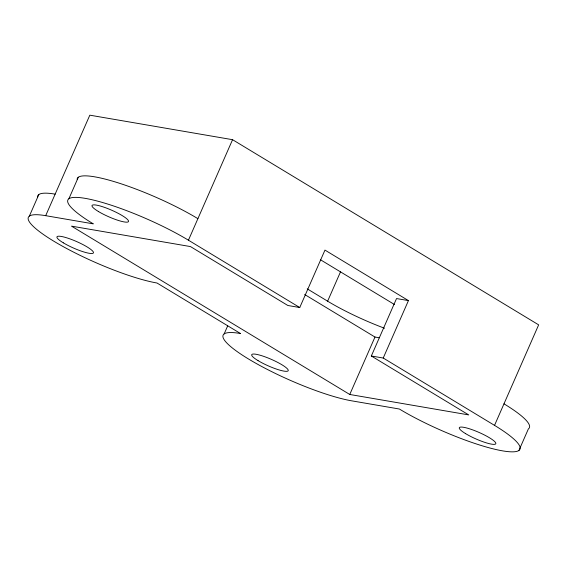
<?xml version="1.0" encoding="UTF-8"?>
<svg xmlns="http://www.w3.org/2000/svg" width="567" height="567" viewBox="0 0 567 567"><rect width="100%" height="100%" fill="white"/><g stroke="black" fill="none" stroke-linecap="round" stroke-linejoin="round"><path stroke-width="0.85" d="M29.364 216.105L38.818 194.566M45.693 215.68L89.82 115.172L232.562 139.688L538.65 324.856L494.53 425.37A79.713 14.388 23.7 0 1 502.596 450.864A79.713 14.388 23.7 0 1 399.366 409.02L351.781 400.848A79.713 14.388 23.7 0 1 248.544 359.01A79.713 14.388 23.7 0 1 240.479 333.516L157.002 283.011A79.713 14.388 23.7 0 1 53.766 241.173A79.713 14.388 23.7 0 1 45.693 215.68L93.279 223.852A79.713 14.388 23.7 0 1 85.213 198.358A79.713 14.388 23.7 0 1 188.442 240.202L299.752 307.534L324.962 250.097L408.438 300.602L383.228 358.032L371.328 355.991L396.539 298.554L408.438 300.602M68.876 198.783L78.331 177.244M188.442 240.202L232.562 139.688M224.142 333.935L227.643 325.961M384.525 328.25A71.74 12.949 23.7 0 1 327.627 301.183L340.583 271.671M299.752 307.534L287.852 305.493L190.462 246.574L71.506 226.141L349.761 394.476L374.978 337.039L379.316 337.783M518.933 450.439L528.387 428.9A79.713 14.388 23.7 0 0 503.985 403.832M349.761 394.476L468.718 414.909L371.328 355.991M320.405 259.714L394.405 304.479M307.243 288.851L327.627 301.183M304.656 294.5L374.978 337.039M383.228 358.032L494.53 425.37M77.119 179.186A79.713 14.388 23.7 0 1 120.565 183.623A79.713 14.388 23.7 0 1 197.897 218.664M37.606 197.323A79.713 14.388 23.7 0 1 55.148 194.141M258.063 360.64A19.93 3.6 23.7 0 0 287.958 370.995A19.93 3.6 23.7 0 0 263.861 356.416A19.93 3.6 23.7 0 0 258.063 360.64M465.656 433.67A19.93 3.6 23.7 0 0 495.551 444.025A19.93 3.6 23.7 0 0 471.453 429.446A19.93 3.6 23.7 0 0 465.656 433.67M63.284 242.811A19.93 3.6 23.7 0 0 93.172 253.165A19.93 3.6 23.7 0 0 69.075 238.587A19.93 3.6 23.7 0 0 63.284 242.811M98.36 211.47A19.93 3.6 23.7 0 0 128.248 221.825A19.93 3.6 23.7 0 0 104.151 207.246A19.93 3.6 23.7 0 0 98.36 211.47"/></g></svg>
